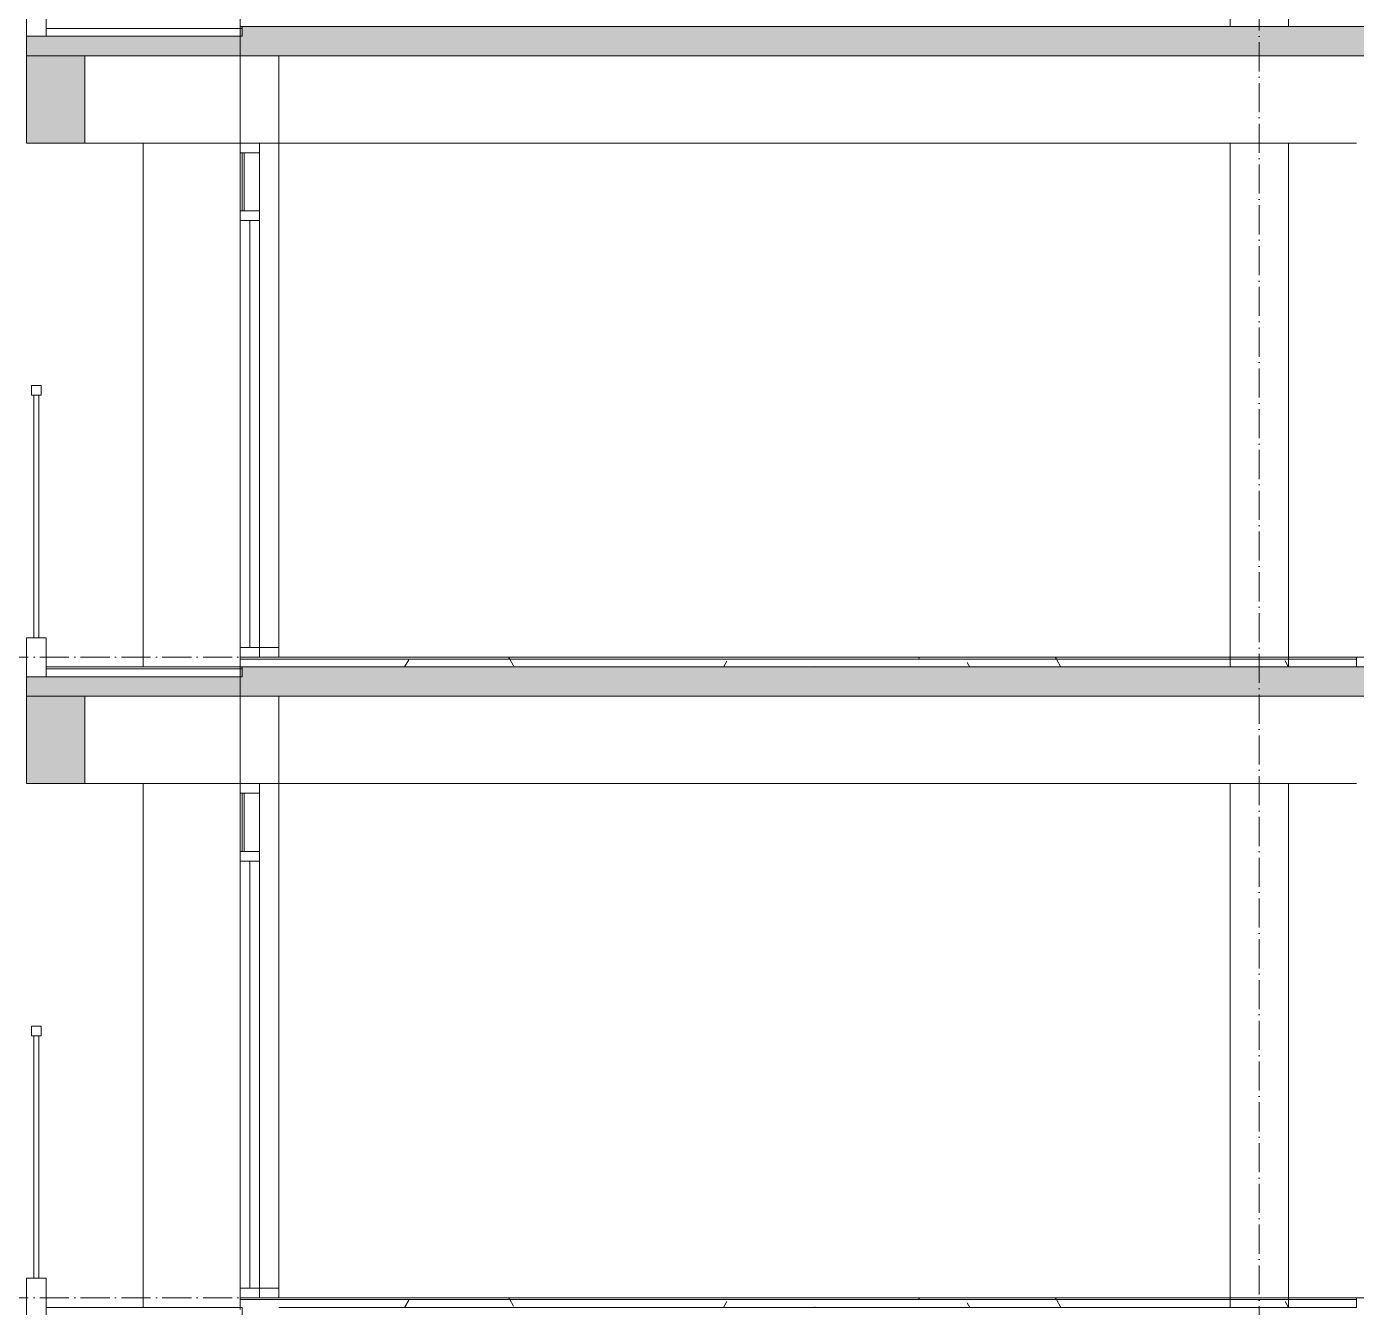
# Model space of a CAD drawing. Header units: millimetres. Extents: x -7075 to 54747, y -13937 to 93540.
# Drawn here: x 0 to 6850, y 38350 to 44950 of the extents above; entities that cross this region are included whole.
import ezdxf

# ---------------------------------------------------------------- set-up
doc = ezdxf.new("R2010")
doc.units = ezdxf.units.MM
doc.linetypes.add('Grid Line', pattern=[4.2, 3, -0.6, 0, -0.6])
for name, color, linetype, lineweight in [('A-FLOR-HRAL', 41, 'Continuous', 5), ('CUA', 31, 'Continuous', 9), ('NET CAT', 3, 'Continuous', 5), ('NET CATConcrete', 3, 'Continuous', 5), ('NET THAY 1', 41, 'Continuous', 5), ('NET THAY 2', 55, 'Continuous', 5), ('NET-CAT', 3, 'Continuous', 15), ('NET-THAY', 2, 'Continuous', 9), ('TRUC', 225, 'Continuous', 5)]:
    doc.layers.add(name, color=color, linetype=linetype, lineweight=lineweight)
pattern_1 = [(0, (19236.3, 56300), (812.8, 203.2), [67.056, -542.544, 67.056, -542.544, -3251.2]), (0, (19236.3, 56300), (812.8, 203.2), [-1219.2, 67.056, -1152.144, 67.056, -542.544, -1422.4]), (0, (19236.3, 56300), (812.8, 203.2), [-3048, 67.056, -339.344, 67.056, -948.944]), (120, (19541.1, 56401.6), (-582.3764, 602.3054), [67.056, -542.544, 67.056, -3793.744]), (120, (19541.1, 56401.6), (-582.3764, 602.3054), [-676.656, -542.544, 67.056, -1152.144, -2032]), (120, (19541.1, 56401.6), (-582.3764, 602.3054), [-2438.4, 67.056, -542.544, 67.056, -1355.344]), (120, (19541.1, 56401.6), (-582.3764, 602.3054), [-3115.056, -339.344, 67.056, -948.944]), (240, (19642.7, 56808), (-230.4236, -805.5054), [67.056, -542.544, 67.056, -3793.744]), (240, (19642.7, 56808), (-230.4236, -805.5054), [-676.656, -542.544, 67.056, -1152.144, -2032]), (240, (19642.7, 56808), (-230.4236, -805.5054), [-2438.4, 67.056, -542.544, 67.056, -1355.344]), (240, (19642.7, 56808), (-230.4236, -805.5054), [-3115.056, -339.344, 67.056, -948.944])]
pattern_2 = [(0, (19236.3, 59600), (812.8, 203.2), [67.056, -542.544, 67.056, -542.544, -3251.2]), (0, (19236.3, 59600), (812.8, 203.2), [-1219.2, 67.056, -1152.144, 67.056, -542.544, -1422.4]), (0, (19236.3, 59600), (812.8, 203.2), [-3048, 67.056, -339.344, 67.056, -948.944]), (120, (19541.1, 59701.6), (-582.3764, 602.3054), [67.056, -542.544, 67.056, -3793.744]), (120, (19541.1, 59701.6), (-582.3764, 602.3054), [-676.656, -542.544, 67.056, -1152.144, -2032]), (120, (19541.1, 59701.6), (-582.3764, 602.3054), [-2438.4, 67.056, -542.544, 67.056, -1355.344]), (120, (19541.1, 59701.6), (-582.3764, 602.3054), [-3115.056, -339.344, 67.056, -948.944]), (240, (19642.7, 60108), (-230.4236, -805.5054), [67.056, -542.544, 67.056, -3793.744]), (240, (19642.7, 60108), (-230.4236, -805.5054), [-676.656, -542.544, 67.056, -1152.144, -2032]), (240, (19642.7, 60108), (-230.4236, -805.5054), [-2438.4, 67.056, -542.544, 67.056, -1355.344]), (240, (19642.7, 60108), (-230.4236, -805.5054), [-3115.056, -339.344, 67.056, -948.944])]

# ---------------------------------------------------------------- blocks, each defined once
blk = doc.blocks.new('M_Concrete-Rectangular-Column - C3-2000 x 300mm-V72-A-A')
at = {"layer": 'NET CAT', "color": 4}
for p, q in [((6199.9, 44350), (6199.9, 41650)), ((6499.9, 44350), (6499.9, 41650)), ((6199.9, 41050), (6199.9, 38350)), ((6499.9, 41050), (6499.9, 38350))]:
    blk.add_line(p, q, dxfattribs=at)
blk = doc.blocks.new('M_Concrete-Rectangular-Column - C10-1500 x 300mm-V74-A-A')
at = {"layer": 'NET CAT', "color": 4}
for p, q in [((6199.9, 47650), (6199.9, 44950)), ((6499.9, 47650), (6499.9, 44950))]:
    blk.add_line(p, q, dxfattribs=at)
blk = doc.blocks.new('ALC1807-ASCENT PLAZA-KET CAU 180524_rvt-1-A-A')
at = {"color": 4, "lineweight": 5}
for name in ['M_Concrete-Rectangular-Column - C10-1500 x 300mm-V74-A-A', 'M_Concrete-Rectangular-Column - C3-2000 x 300mm-V72-A-A']:
    blk.add_blockref(name, (0, 0), dxfattribs=at)
blk = doc.blocks.new('CUA LO GIA - DB6-1834141-A-A')
at = {"layer": 'CUA'}
for p, q in [((1199.9, 21200), (1099.9, 21200)), ((1099.9, 21200), (1099.9, 21150)), ((1199.9, 21150), (1199.9, 21200)), ((1099.9, 21150), (1199.9, 21150)), ((1099.9, 21150), (1099.9, 20850)), ((1109.9, 21150), (1109.9, 20850)), ((1119.9, 21150), (1109.9, 21150)), ((1119.9, 20850), (1119.9, 21150)), ((1199.9, 21150), (1199.9, 20850)), ((1099.9, 20850), (1099.9, 20800)), ((1199.9, 20850), (1099.9, 20850)), ((1109.9, 20850), (1119.9, 20850)), ((1199.9, 20800), (1199.9, 20850)), ((1099.9, 20800), (1199.9, 20800)), ((1099.9, 18600), (1099.9, 20800)), ((1149.9, 20800), (1149.9, 18600)), ((1199.9, 20800), (1149.9, 20800)), ((1199.9, 18600), (1199.9, 20800)), ((1199.9, 18600), (1099.9, 18600)), ((1099.9, 18600), (1099.9, 18550)), ((1149.9, 18600), (1199.9, 18600)), ((1199.9, 18550), (1199.9, 18600)), ((1099.9, 18550), (1199.9, 18550))]:
    blk.add_line(p, q, dxfattribs=at)
blk = doc.blocks.new('Railing - 25mm-V63-A-A')
at = {"layer": 'NET THAY 2'}
for p, q in [((37.4, 18700), (37.4, 19950)), ((62.4, 19950), (62.4, 18700))]:
    blk.add_line(p, q, dxfattribs=at)
blk = doc.blocks.new('Railing - Railing-1915036-A-A')
at = {"layer": 'A-FLOR-HRAL'}
for p, q in [((24.9, 23300), (24.9, 23250)), ((74.9, 23300), (24.9, 23300)), ((74.9, 23250), (74.9, 23300)), ((24.9, 23250), (74.9, 23250))]:
    blk.add_line(p, q, dxfattribs=at)
blk.add_blockref('Railing - 25mm-V63-A-A', (0, 3300))

msp = doc.modelspace()

# ---------------------------------------------------------------- hatches: boundary and pattern name
at = {"layer": 'NET CAT', "lineweight": 9}
h = msp.add_hatch(color=7, dxfattribs=at)
h.paths.add_polyline_path([(40110.6, 44800), (41499.9, 44800), (41499.9, 44950), (35649.9, 44950), (35649.9, 44800), (36906.2, 44800)], flags=0)
h.paths.add_polyline_path([(6949.9, 44800), (6949.9, 44950), (1099.9, 44950), (1099.9, 44800), (1657.6, 44800)], flags=0)
h.paths.add_polyline_path([(9649.9, 44800), (11599.9, 44800), (11599.9, 44950), (9649.9, 44950)], flags=0)
h.paths.add_polyline_path([(32949.9, 44800), (32949.9, 44950), (24699.9, 44950), (24699.9, 44800), (32799.9, 44800)], flags=0)
h = msp.add_hatch(color=7, dxfattribs=at)
h.paths.add_polyline_path([(40110.6, 44800), (41499.9, 44800), (41499.9, 44950), (35599.9, 44950), (35599.9, 44800), (36906.2, 44800)])
h.paths.add_polyline_path([(1099.9, 44800), (6949.9, 44800), (6949.9, 44950), (1099.9, 44950)])
h.paths.add_polyline_path([(9599.9, 44800), (11599.9, 44800), (11599.9, 44950), (9599.9, 44950)])
h.paths.add_polyline_path([(32999.9, 44800), (32999.9, 44950), (24699.9, 44950), (24699.9, 44800), (32900.6, 44800)])
for points in [[(299.9, 44800), (1099.9, 44800), (1099.9, 44900), (-0.1, 44900), (-0.1, 44800)], [(-0.1, 44800), (1099.9, 44800), (1099.9, 44900), (-0.1, 44900)], [(299.9, 41500), (1099.9, 41500), (1099.9, 41600), (-0.1, 41600), (-0.1, 41500)], [(-0.1, 41500), (1099.9, 41500), (1099.9, 41600), (-0.1, 41600)]]:
    msp.add_hatch(color=7, dxfattribs=at).paths.add_polyline_path(points, flags=0)
h = msp.add_hatch(color=7, dxfattribs=at)
h.paths.add_polyline_path([(40110.6, 41500), (41499.9, 41500), (41499.9, 41650), (35649.9, 41650), (35649.9, 41500), (36906.2, 41500)], flags=0)
h.paths.add_polyline_path([(6949.9, 41500), (6949.9, 41650), (1099.9, 41650), (1099.9, 41500), (1657.6, 41500)], flags=0)
h.paths.add_polyline_path([(9649.9, 41500), (11599.9, 41500), (11599.9, 41650), (9649.9, 41650)], flags=0)
h.paths.add_polyline_path([(32949.9, 41500), (32949.9, 41650), (24699.9, 41650), (24699.9, 41500), (32799.9, 41500)], flags=0)
h = msp.add_hatch(color=7, dxfattribs=at)
h.paths.add_polyline_path([(40110.6, 41500), (41499.9, 41500), (41499.9, 41650), (35599.9, 41650), (35599.9, 41500), (36906.2, 41500)])
h.paths.add_polyline_path([(1099.9, 41500), (6949.9, 41500), (6949.9, 41650), (1099.9, 41650)])
h.paths.add_polyline_path([(9599.9, 41500), (11599.9, 41500), (11599.9, 41650), (9599.9, 41650)])
h.paths.add_polyline_path([(32999.9, 41500), (32999.9, 41650), (24699.9, 41650), (24699.9, 41500), (32900.6, 41500)])
at = {"layer": 'NET CAT'}
h = msp.add_hatch(dxfattribs=at)
h.set_pattern_fill('FP_4', color=10, style=0, pattern_type=2)
h.set_pattern_definition(pattern_2)
h.paths.add_polyline_path([(1657.6, 41690), (6849.9, 41690), (6849.9, 41700), (1299.9, 41700), (1299.9, 41690)], flags=0)
h = msp.add_hatch(dxfattribs=at)
h.set_pattern_fill('FP_4', color=10, style=0, pattern_type=2)
h.set_pattern_definition(pattern_2)
h.paths.add_polyline_path([(1657.6, 41650), (6849.9, 41650), (6849.9, 41690), (1299.9, 41690), (1299.9, 41650)], flags=0)
h = msp.add_hatch(dxfattribs=at)
h.set_pattern_fill('FP_4', color=10, style=0, pattern_type=2)
h.set_pattern_definition(pattern_1)
h.paths.add_polyline_path([(1657.6, 38390), (6849.9, 38390), (6849.9, 38400), (1299.9, 38400), (1299.9, 38390)], flags=0)
h = msp.add_hatch(dxfattribs=at)
h.set_pattern_fill('FP_4', color=10, style=0, pattern_type=2)
h.set_pattern_definition(pattern_1)
h.paths.add_polyline_path([(1657.6, 38350), (6849.9, 38350), (6849.9, 38390), (1299.9, 38390), (1299.9, 38350)], flags=0)
at = {"layer": 'NET CATConcrete'}
for points in [[(299.9, 44350), (299.9, 44800), (-0.1, 44800), (-0.1, 44350)], [(299.9, 41050), (299.9, 41500), (-0.1, 41500), (-0.1, 41050)]]:
    msp.add_hatch(color=256, dxfattribs=at).paths.add_polyline_path(points, flags=0)

# ---------------------------------------------------------------- linework, layer by layer
at = {"layer": 'NET CAT', "lineweight": 13}
for p, q in [((-0.1, 44800), (-0.1, 44350)), ((299.9, 44350), (299.9, 44800)), ((-0.1, 44350), (299.9, 44350)), ((-0.1, 41500), (-0.1, 41050)), ((299.9, 41050), (299.9, 41500)), ((-0.1, 41050), (299.9, 41050))]:
    msp.add_line(p, q, dxfattribs=at)
at = {"layer": 'NET CATConcrete'}
for p, q in [((299.9, 44800), (-0.1, 44800)), ((299.9, 41500), (-0.1, 41500))]:
    msp.add_line(p, q, dxfattribs=at)
at = {"layer": 'NET THAY 2'}
for p, q in [((1109.9, 44940), (99.9, 44940)), ((1099.9, 44940), (1099.9, 45000)), ((1109.9, 41650), (99.9, 41650)), ((1099.9, 41640), (1099.9, 41700)), ((6849.9, 41700), (1099.9, 41700)), ((6849.9, 41690), (1099.9, 41690)), ((1109.9, 41640), (99.9, 41640)), ((1099.9, 38340), (1099.9, 38400)), ((6849.9, 38400), (1099.9, 38400)), ((6849.9, 38390), (1099.9, 38390)), ((1109.9, 38350), (99.9, 38350))]:
    msp.add_line(p, q, dxfattribs=at)
at = {"layer": 'NET-CAT'}
for p, q in [((-0.1, 45100), (-0.1, 44900)), ((99.9, 45100), (99.9, 44900)), ((6949.9, 44950), (1099.9, 44950)), ((1099.9, 44800), (1099.9, 44950)), ((6949.9, 44950), (1099.9, 44950)), ((1109.9, 44900), (1109.9, 44950)), ((1099.9, 44900), (-0.1, 44900)), ((-0.1, 44900), (-0.1, 44800)), ((1099.9, 44900), (-0.1, 44900)), ((-0.1, 44900), (-0.1, 44800)), ((-0.1, 44900), (1109.9, 44900)), ((299.9, 44800), (11299.9, 44800)), ((299.9, 44800), (11299.9, 44800)), ((1099.9, 44800), (1099.9, 44350)), ((1299.9, 44800), (1099.9, 44800)), ((1299.9, 44800), (1099.9, 44800)), ((1299.9, 44350), (1299.9, 44800)), ((1099.9, 44350), (1299.9, 44350)), ((-0.1, 41800), (-0.1, 41600)), ((99.9, 41800), (-0.1, 41800)), ((99.9, 41800), (99.9, 41600)), ((1099.9, 41750), (1099.9, 41700)), ((1299.9, 41750), (1099.9, 41750)), ((1299.9, 41750), (1299.9, 41700)), ((1299.9, 41700), (1299.9, 41750)), ((6949.9, 41650), (1099.9, 41650)), ((1099.9, 41500), (1099.9, 41650)), ((6949.9, 41650), (1099.9, 41650)), ((1109.9, 41600), (1109.9, 41650)), ((1299.9, 41650), (6849.9, 41650)), ((6849.9, 41650), (6849.9, 41700)), ((1099.9, 41600), (-0.1, 41600)), ((-0.1, 41600), (-0.1, 41500)), ((1099.9, 41600), (-0.1, 41600)), ((-0.1, 41600), (-0.1, 41500)), ((-0.1, 41600), (1109.9, 41600)), ((299.9, 41500), (11299.9, 41500)), ((299.9, 41500), (11299.9, 41500)), ((1099.9, 41500), (1099.9, 41050)), ((1299.9, 41500), (1099.9, 41500)), ((1299.9, 41500), (1099.9, 41500)), ((1299.9, 41050), (1299.9, 41500)), ((1099.9, 41050), (1299.9, 41050)), ((-0.1, 38500), (-0.1, 38300)), ((99.9, 38500), (-0.1, 38500)), ((99.9, 38500), (99.9, 38300)), ((1099.9, 38450), (1099.9, 38400)), ((1299.9, 38450), (1099.9, 38450)), ((1299.9, 38450), (1299.9, 38400)), ((1299.9, 38400), (1299.9, 38450)), ((6849.9, 38350), (6849.9, 38400)), ((1109.9, 38300), (1109.9, 38350)), ((1299.9, 38350), (6849.9, 38350))]:
    msp.add_line(p, q, dxfattribs=at)
at = {"layer": 'NET-THAY'}
for p, q in [((-0.1, 44800), (299.9, 44800)), ((299.9, 44350), (6849.9, 44350)), ((599.9, 41650), (599.9, 44350)), ((1299.9, 44350), (1299.9, 41750)), ((-0.1, 41500), (299.9, 41500)), ((299.9, 41050), (6849.9, 41050)), ((599.9, 38350), (599.9, 41050)), ((1299.9, 41050), (1299.9, 38450))]:
    msp.add_line(p, q, dxfattribs=at)
at = {"layer": 'TRUC', "linetype": 'Grid Line', "ltscale": 50}
for p, q in [((6349.9, -10536.9), (6349.9, 93540.4)), ((-7075.1, 41700), (51521, 41700)), ((-7075.1, 38400), (51521, 38400))]:
    msp.add_line(p, q, dxfattribs=at)

# ---------------------------------------------------------------- block references
at = {"lineweight": 5}
msp.add_blockref('ALC1807-ASCENT PLAZA-KET CAU 180524_rvt-1-A-A', (0, 0), dxfattribs=at)
at = {"layer": 'CUA'}
for p in [(0, 23150), (0, 19850)]:
    msp.add_blockref('CUA LO GIA - DB6-1834141-A-A', p, dxfattribs=at)
at = {"layer": 'NET THAY 1'}
for p in [(0, 19800), (0, 16500)]:
    msp.add_blockref('Railing - Railing-1915036-A-A', p, dxfattribs=at)

doc.saveas('drawing.dxf')
